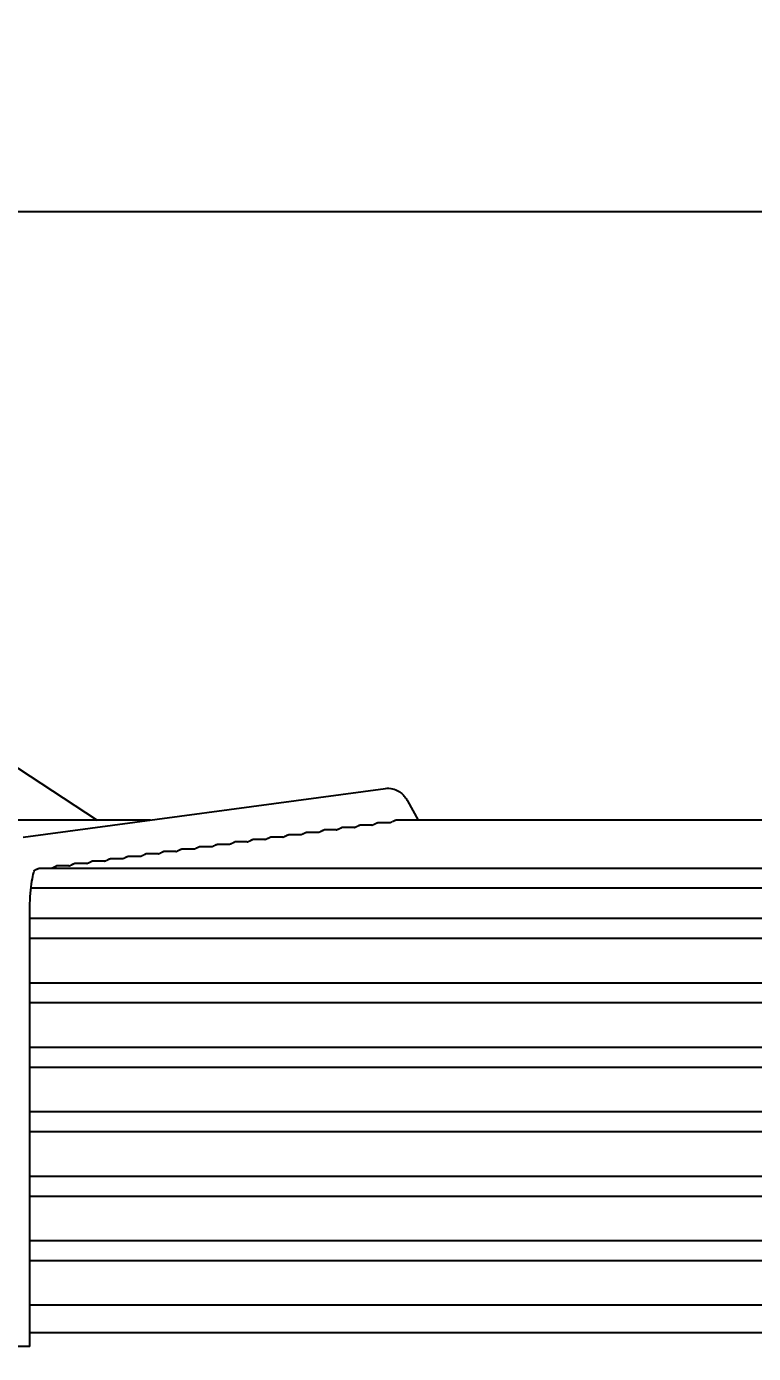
# Model space of a CAD drawing. Header units: millimetres. Extents: x 17700 to 32328, y 19251 to 29476.
# Drawn here: x 17773.06 to 17777.15, y 19604.16 to 19611.62 of the extents above; entities that cross this region are included whole.
import ezdxf

# ---------------------------------------------------------------- set-up
doc = ezdxf.new("R2010")
doc.units = ezdxf.units.MM
doc.header["$LTSCALE"] = 5
doc.layers.add('UNIT', color=6, linetype='Continuous')
doc.layers.add('WS-NO-CONTROL', color=3, linetype='Continuous')
doc.styles.add('SUBMITTAL', font='romans.shx', dxfattribs={"width": 0.75})
doc.dimstyles.new('SUBMITTAL', dxfattribs={"dimtxt": 0.09375, "dimasz": 0.09375, "dimexe": 0.03125, "dimexo": 0.0625, "dimgap": 0.0625, "dimtad": 0, "dimdec": 4, "dimzin": 4, "dimdsep": 46, "dimlunit": 4, "dimtxsty": 'SUBMITTAL', "dimcen": 0.09375, "dimclre": 6, "dimadec": 0, "dimazin": 0, "dimtfac": 1, "dimtdec": 0, "dimtofl": 0, "dimtmove": 0, "dimatfit": 3, "dimfxl": 0, "dimfrac": 2, "dimtolj": 1, "dimtzin": 4, "dimarcsym": 0})

# ---------------------------------------------------------------- blocks, each defined once
blk = doc.blocks.new('*D75')
at = {"layer": 'WS-NO-CONTROL', "color": 6, "lineweight": -2}
for p, q in [((17749.5356, 19595.7954), (17749.5356, 19636.925)), ((17807.6863, 19595.527), (17807.6863, 19636.925))]:
    blk.add_line(p, q, dxfattribs=at)
at = {"layer": 'WS-NO-CONTROL', "color": 3, "lineweight": -2}
for p, q in [((17749.5356, 19634.325), (17744.9856, 19634.325)), ((17803.1363, 19634.325), (17754.0856, 19634.325))]:
    blk.add_line(p, q, dxfattribs=at)
at = {"layer": 'WS-NO-CONTROL', "color": 3}
for points in [[(17754.0856, 19635.0833), (17754.0856, 19633.5666), (17749.5356, 19634.325)], [(17803.1363, 19635.0833), (17803.1363, 19633.5666), (17807.6863, 19634.325)]]:
    blk.add_solid(points, dxfattribs=at)
at = {"layer": 'WS-NO-CONTROL', "color": 3, "insert": (17727.6794, 19634.325), "char_height": 4.55, "attachment_point": 5, "style": 'SUBMITTAL'}
blk.add_mtext('\\A1;4\'-10 1/8"', dxfattribs=at)
blk = doc.blocks.new('*D74')
at = {"layer": 'WS-NO-CONTROL', "color": 6, "lineweight": -2}
for p, q in [((17749.5356, 19595.7954), (17749.5356, 19623.329)), ((17785.1726, 19595.527), (17785.1726, 19623.329))]:
    blk.add_line(p, q, dxfattribs=at)
at = {"layer": 'WS-NO-CONTROL', "color": 3, "lineweight": -2}
for p, q in [((17749.5356, 19620.729), (17744.9856, 19620.729)), ((17780.6226, 19620.729), (17754.0856, 19620.729))]:
    blk.add_line(p, q, dxfattribs=at)
at = {"layer": 'WS-NO-CONTROL', "color": 3}
for points in [[(17754.0856, 19621.4873), (17754.0856, 19619.9707), (17749.5356, 19620.729)], [(17780.6226, 19621.4873), (17780.6226, 19619.9707), (17785.1726, 19620.729)]]:
    blk.add_solid(points, dxfattribs=at)
at = {"layer": 'WS-NO-CONTROL', "color": 3, "insert": (17727.6794, 19620.729), "char_height": 4.55, "attachment_point": 5, "style": 'SUBMITTAL'}
blk.add_mtext('\\A1;2\'-11 5/8"', dxfattribs=at)

msp = doc.modelspace()

# ---------------------------------------------------------------- linework, layer by layer
at = {"layer": 'UNIT'}
for p, q in [((17772.0981, 19610.5774), (17782.1774, 19610.5774)), ((17772.5228, 19607.7721), (17773.4597, 19607.1581)), ((17773.043, 19607.0615), (17775.0784, 19607.3361)), ((17775.2033, 19607.2662), (17775.2633, 19607.1581)), ((17773.7591, 19607.1581), (17772.2535, 19607.1581)), ((17774.9028, 19607.1164), (17774.8341, 19607.1164)), ((17775.003, 19607.1299), (17774.9343, 19607.1299)), ((17775.1029, 19607.1434), (17775.0346, 19607.1434)), ((17779.139, 19607.1581), (17775.1365, 19607.1581)), ((17774.3017, 19607.0354), (17774.2328, 19607.0354)), ((17774.4019, 19607.0489), (17774.333, 19607.0489)), ((17774.5021, 19607.0624), (17774.4332, 19607.0624)), ((17774.6023, 19607.0759), (17774.5335, 19607.0759)), ((17774.7025, 19607.0894), (17774.6337, 19607.0894)), ((17774.8026, 19607.1029), (17774.7339, 19607.1029)), ((17773.8008, 19606.9679), (17773.7317, 19606.9679)), ((17773.901, 19606.9814), (17773.8319, 19606.9814)), ((17774.0012, 19606.9949), (17773.9321, 19606.9949)), ((17774.1014, 19607.0084), (17774.0323, 19607.0084)), ((17774.2015, 19607.0219), (17774.1326, 19607.0219)), ((17781.1452, 19606.8869), (17773.1303, 19606.8869)), ((17773.2999, 19606.9004), (17773.2305, 19606.9004)), ((17773.4001, 19606.9139), (17773.3308, 19606.9139)), ((17773.5002, 19606.9274), (17773.431, 19606.9274)), ((17773.6004, 19606.9409), (17773.5312, 19606.9409)), ((17773.7006, 19606.9544), (17773.6314, 19606.9544)), ((17773.0867, 19606.7767), (17781.1889, 19606.7767)), ((17773.0808, 19604.1995), (17773.0808, 19606.6689)), ((17781.1947, 19606.605), (17773.0808, 19606.605)), ((17773.1098, 19606.6064), (17773.1119, 19606.605)), ((17773.8594, 19606.6064), (17773.8594, 19606.605)), ((17773.0808, 19606.4948), (17781.1947, 19606.4948)), ((17781.1947, 19606.2428), (17773.0808, 19606.2428)), ((17773.0808, 19606.1326), (17781.1947, 19606.1326)), ((17781.1947, 19605.8806), (17773.0808, 19605.8806)), ((17773.0808, 19605.7704), (17781.1947, 19605.7704)), ((17781.1947, 19605.5184), (17773.0808, 19605.5184)), ((17773.0808, 19605.4081), (17781.1947, 19605.4081)), ((17781.1947, 19605.1562), (17773.0808, 19605.1562)), ((17773.0808, 19605.0459), (17781.1947, 19605.0459)), ((17781.1947, 19604.794), (17773.0808, 19604.794)), ((17773.0808, 19604.6837), (17781.1947, 19604.6837)), ((17781.1947, 19604.4318), (17773.0808, 19604.4318)), ((17773.0808, 19604.2782), (17781.1947, 19604.2782)), ((17773.0808, 19604.1995), (17772.884, 19604.1995))]:
    msp.add_line(p, q, dxfattribs=at)
for start_param, end_param in [(0.23649, 0.259134), (1.752338, 1.774981)]:
    msp.add_ellipse((17775.4214, 19606.6705), major_axis=(-0.0861, -0.0478), ratio=0.875426, start_param=start_param, end_param=end_param, dxfattribs=at)
for points, knots in [([(17775.0784, 19607.3361), (17775.0917, 19607.3379), (17775.1057, 19607.3372), (17775.1314, 19607.3314), (17775.1428, 19607.3265), (17775.1619, 19607.3152), (17775.1695, 19607.3089), (17775.1823, 19607.2964), (17775.1874, 19607.2903), (17775.1962, 19607.2782), (17775.1999, 19607.2722), (17775.2032, 19607.2663), (17775.2033, 19607.2662), (17775.2033, 19607.2662)], [3.1066861, 3.1066861, 3.1066861, 3.1066861, 3.1999885, 3.1999885, 3.2942363, 3.2942363, 3.388484, 3.388484, 3.4827318, 3.4827318, 3.5769796, 3.5769796, 3.577925, 3.577925, 3.577925, 3.577925]), ([(17774.8026, 19607.1029), (17774.8039, 19607.1033), (17774.8051, 19607.1038), (17774.8063, 19607.1042), (17774.8076, 19607.1048), (17774.8088, 19607.1053), (17774.81, 19607.1058), (17774.8112, 19607.1063), (17774.8123, 19607.1068), (17774.8134, 19607.1072), (17774.8144, 19607.1077), (17774.8155, 19607.1082), (17774.8165, 19607.1087), (17774.8174, 19607.1091), (17774.8184, 19607.1096), (17774.8193, 19607.11), (17774.8202, 19607.1104), (17774.821, 19607.1109), (17774.8218, 19607.1113), (17774.8226, 19607.1117), (17774.8234, 19607.112), (17774.8241, 19607.1124), (17774.8249, 19607.1127), (17774.8256, 19607.1131), (17774.8262, 19607.1134), (17774.8269, 19607.1137), (17774.8275, 19607.114), (17774.828, 19607.1143), (17774.8286, 19607.1145), (17774.8292, 19607.1148), (17774.8297, 19607.115), (17774.8302, 19607.1152), (17774.8306, 19607.1154), (17774.8311, 19607.1156), (17774.8315, 19607.1157), (17774.8319, 19607.1159), (17774.8323, 19607.116), (17774.8326, 19607.1161), (17774.833, 19607.1162), (17774.8333, 19607.1163), (17774.8336, 19607.1163), (17774.8338, 19607.1164), (17774.834, 19607.1164), (17774.8341, 19607.1164), (17774.8341, 19607.1164), (17774.8341, 19607.1164)], [0.17268, 0.17268, 0.17268, 0.17268, 0.195122, 0.195122, 0.195122, 0.2195122, 0.2195122, 0.2195122, 0.2439024, 0.2439024, 0.2439024, 0.2682927, 0.2682927, 0.2682927, 0.2926829, 0.2926829, 0.2926829, 0.3170732, 0.3170732, 0.3170732, 0.3414634, 0.3414634, 0.3414634, 0.3658537, 0.3658537, 0.3658537, 0.3902439, 0.3902439, 0.3902439, 0.4146341, 0.4146341, 0.4146341, 0.4390244, 0.4390244, 0.4390244, 0.4634146, 0.4634146, 0.4634146, 0.4878049, 0.4878049, 0.4878049, 0.5121951, 0.5121951, 0.5121951, 0.515732, 0.515732, 0.515732, 0.515732]), ([(17774.9028, 19607.1164), (17774.9041, 19607.1168), (17774.9053, 19607.1173), (17774.9065, 19607.1178), (17774.9078, 19607.1183), (17774.909, 19607.1188), (17774.9102, 19607.1193), (17774.9114, 19607.1198), (17774.9125, 19607.1203), (17774.9136, 19607.1207), (17774.9147, 19607.1212), (17774.9157, 19607.1217), (17774.9167, 19607.1222), (17774.9177, 19607.1226), (17774.9186, 19607.1231), (17774.9195, 19607.1235), (17774.9204, 19607.1239), (17774.9212, 19607.1244), (17774.9221, 19607.1248), (17774.9229, 19607.1252), (17774.9236, 19607.1255), (17774.9244, 19607.1259), (17774.9251, 19607.1262), (17774.9258, 19607.1266), (17774.9264, 19607.1269), (17774.9271, 19607.1272), (17774.9277, 19607.1275), (17774.9283, 19607.1278), (17774.9289, 19607.128), (17774.9294, 19607.1283), (17774.9299, 19607.1285), (17774.9304, 19607.1287), (17774.9309, 19607.1289), (17774.9313, 19607.1291), (17774.9317, 19607.1292), (17774.9321, 19607.1294), (17774.9325, 19607.1295), (17774.9329, 19607.1296), (17774.9332, 19607.1297), (17774.9335, 19607.1298), (17774.9338, 19607.1298), (17774.934, 19607.1298), (17774.9343, 19607.1299), (17774.9343, 19607.1299), (17774.9343, 19607.1299), (17774.9343, 19607.1299)], [0.1723275, 0.1723275, 0.1723275, 0.1723275, 0.195122, 0.195122, 0.195122, 0.2195122, 0.2195122, 0.2195122, 0.2439024, 0.2439024, 0.2439024, 0.2682927, 0.2682927, 0.2682927, 0.2926829, 0.2926829, 0.2926829, 0.3170732, 0.3170732, 0.3170732, 0.3414634, 0.3414634, 0.3414634, 0.3658537, 0.3658537, 0.3658537, 0.3902439, 0.3902439, 0.3902439, 0.4146341, 0.4146341, 0.4146341, 0.4390244, 0.4390244, 0.4390244, 0.4634146, 0.4634146, 0.4634146, 0.4878049, 0.4878049, 0.4878049, 0.5121951, 0.5121951, 0.5121951, 0.5157454, 0.5157454, 0.5157454, 0.5157454]), ([(17775.003, 19607.1299), (17775.0043, 19607.1303), (17775.0056, 19607.1308), (17775.0068, 19607.1313), (17775.0081, 19607.1318), (17775.0093, 19607.1323), (17775.0105, 19607.1328), (17775.0116, 19607.1333), (17775.0128, 19607.1338), (17775.0138, 19607.1343), (17775.0149, 19607.1347), (17775.0159, 19607.1352), (17775.0169, 19607.1357), (17775.0179, 19607.1361), (17775.0188, 19607.1366), (17775.0197, 19607.137), (17775.0206, 19607.1374), (17775.0215, 19607.1379), (17775.0223, 19607.1383), (17775.0231, 19607.1387), (17775.0239, 19607.139), (17775.0246, 19607.1394), (17775.0253, 19607.1397), (17775.026, 19607.1401), (17775.0267, 19607.1404), (17775.0273, 19607.1407), (17775.0279, 19607.141), (17775.0285, 19607.1413), (17775.0291, 19607.1415), (17775.0296, 19607.1418), (17775.0301, 19607.142), (17775.0306, 19607.1422), (17775.0311, 19607.1424), (17775.0315, 19607.1426), (17775.032, 19607.1427), (17775.0324, 19607.1429), (17775.0327, 19607.143), (17775.0331, 19607.1431), (17775.0334, 19607.1432), (17775.0337, 19607.1432), (17775.034, 19607.1433), (17775.0343, 19607.1433), (17775.0345, 19607.1434), (17775.0345, 19607.1434), (17775.0345, 19607.1434), (17775.0346, 19607.1434)], [0.1719755, 0.1719755, 0.1719755, 0.1719755, 0.195122, 0.195122, 0.195122, 0.2195122, 0.2195122, 0.2195122, 0.2439024, 0.2439024, 0.2439024, 0.2682927, 0.2682927, 0.2682927, 0.2926829, 0.2926829, 0.2926829, 0.3170732, 0.3170732, 0.3170732, 0.3414634, 0.3414634, 0.3414634, 0.3658537, 0.3658537, 0.3658537, 0.3902439, 0.3902439, 0.3902439, 0.4146341, 0.4146341, 0.4146341, 0.4390244, 0.4390244, 0.4390244, 0.4634146, 0.4634146, 0.4634146, 0.4878049, 0.4878049, 0.4878049, 0.5121951, 0.5121951, 0.5121951, 0.5157586, 0.5157586, 0.5157586, 0.5157586]), ([(17775.1029, 19607.1434), (17775.1032, 19607.1435), (17775.1035, 19607.1436), (17775.1038, 19607.1437), (17775.1053, 19607.1442), (17775.1066, 19607.1447), (17775.1079, 19607.1453), (17775.1093, 19607.1458), (17775.1105, 19607.1463), (17775.1117, 19607.1469), (17775.1129, 19607.1474), (17775.1141, 19607.1479), (17775.1152, 19607.1484)], [0.16559879, 0.16559879, 0.16559879, 0.16559879, 0.17073171, 0.17073171, 0.17073171, 0.19512195, 0.19512195, 0.19512195, 0.2195122, 0.2195122, 0.2195122, 0.24390244, 0.24390244, 0.24390244, 0.24390244]), ([(17775.1184, 19607.15), (17775.1194, 19607.1504), (17775.1203, 19607.1509), (17775.1212, 19607.1514), (17775.1222, 19607.1518), (17775.123, 19607.1523), (17775.1239, 19607.1527), (17775.1247, 19607.1531), (17775.1255, 19607.1535), (17775.1262, 19607.1539), (17775.127, 19607.1543), (17775.1277, 19607.1546), (17775.1283, 19607.155), (17775.129, 19607.1553), (17775.1296, 19607.1556), (17775.1302, 19607.1559), (17775.1308, 19607.1562), (17775.1314, 19607.1564), (17775.1319, 19607.1567), (17775.1324, 19607.1569), (17775.1329, 19607.1571), (17775.1334, 19607.1573), (17775.1338, 19607.1575), (17775.1342, 19607.1576), (17775.1346, 19607.1577), (17775.135, 19607.1579), (17775.1353, 19607.1579), (17775.1356, 19607.158), (17775.1359, 19607.1581), (17775.1362, 19607.1581), (17775.1364, 19607.1581), (17775.1364, 19607.1581), (17775.1364, 19607.1581), (17775.1365, 19607.1581)], [0.2682927, 0.2682927, 0.2682927, 0.2682927, 0.2926829, 0.2926829, 0.2926829, 0.3170732, 0.3170732, 0.3170732, 0.3414634, 0.3414634, 0.3414634, 0.3658537, 0.3658537, 0.3658537, 0.3902439, 0.3902439, 0.3902439, 0.4146341, 0.4146341, 0.4146341, 0.4390244, 0.4390244, 0.4390244, 0.4634146, 0.4634146, 0.4634146, 0.4878049, 0.4878049, 0.4878049, 0.5121951, 0.5121951, 0.5121951, 0.5152045, 0.5152045, 0.5152045, 0.5152045]), ([(17774.2015, 19607.0219), (17774.2027, 19607.0223), (17774.2038, 19607.0227), (17774.2049, 19607.0232), (17774.2061, 19607.0237), (17774.2074, 19607.0242), (17774.2086, 19607.0247), (17774.2097, 19607.0252), (17774.2109, 19607.0257), (17774.2119, 19607.0262), (17774.213, 19607.0267), (17774.2141, 19607.0271), (17774.215, 19607.0276), (17774.216, 19607.0281), (17774.217, 19607.0285), (17774.2179, 19607.029), (17774.2188, 19607.0294), (17774.2196, 19607.0298), (17774.2204, 19607.0302), (17774.2212, 19607.0306), (17774.222, 19607.031), (17774.2227, 19607.0314), (17774.2235, 19607.0317), (17774.2242, 19607.0321), (17774.2248, 19607.0324), (17774.2255, 19607.0327), (17774.2261, 19607.033), (17774.2267, 19607.0333), (17774.2273, 19607.0335), (17774.2278, 19607.0338), (17774.2283, 19607.034), (17774.2288, 19607.0342), (17774.2293, 19607.0344), (17774.2297, 19607.0346), (17774.2302, 19607.0348), (17774.2306, 19607.0349), (17774.2309, 19607.035), (17774.2313, 19607.0351), (17774.2316, 19607.0352), (17774.2319, 19607.0353), (17774.2322, 19607.0353), (17774.2325, 19607.0354), (17774.2327, 19607.0354), (17774.2327, 19607.0354), (17774.2327, 19607.0354), (17774.2328, 19607.0354)], [0.1747945, 0.1747945, 0.1747945, 0.1747945, 0.195122, 0.195122, 0.195122, 0.2195122, 0.2195122, 0.2195122, 0.2439024, 0.2439024, 0.2439024, 0.2682927, 0.2682927, 0.2682927, 0.2926829, 0.2926829, 0.2926829, 0.3170732, 0.3170732, 0.3170732, 0.3414634, 0.3414634, 0.3414634, 0.3658537, 0.3658537, 0.3658537, 0.3902439, 0.3902439, 0.3902439, 0.4146341, 0.4146341, 0.4146341, 0.4390244, 0.4390244, 0.4390244, 0.4634146, 0.4634146, 0.4634146, 0.4878049, 0.4878049, 0.4878049, 0.5121951, 0.5121951, 0.5121951, 0.5156505, 0.5156505, 0.5156505, 0.5156505]), ([(17774.3017, 19607.0354), (17774.3029, 19607.0358), (17774.304, 19607.0362), (17774.3051, 19607.0367), (17774.3064, 19607.0372), (17774.3076, 19607.0377), (17774.3088, 19607.0382), (17774.31, 19607.0387), (17774.3111, 19607.0392), (17774.3122, 19607.0397), (17774.3133, 19607.0402), (17774.3143, 19607.0407), (17774.3153, 19607.0411), (17774.3163, 19607.0416), (17774.3172, 19607.042), (17774.3181, 19607.0425), (17774.319, 19607.0429), (17774.3199, 19607.0433), (17774.3207, 19607.0437), (17774.3215, 19607.0441), (17774.3222, 19607.0445), (17774.323, 19607.0449), (17774.3237, 19607.0452), (17774.3244, 19607.0456), (17774.3251, 19607.0459), (17774.3257, 19607.0462), (17774.3263, 19607.0465), (17774.3269, 19607.0468), (17774.3275, 19607.047), (17774.328, 19607.0473), (17774.3285, 19607.0475), (17774.329, 19607.0477), (17774.3295, 19607.0479), (17774.3299, 19607.0481), (17774.3304, 19607.0483), (17774.3308, 19607.0484), (17774.3311, 19607.0485), (17774.3315, 19607.0486), (17774.3318, 19607.0487), (17774.3321, 19607.0488), (17774.3324, 19607.0488), (17774.3327, 19607.0489), (17774.3329, 19607.0489), (17774.3329, 19607.0489), (17774.333, 19607.0489), (17774.333, 19607.0489)], [0.1744428, 0.1744428, 0.1744428, 0.1744428, 0.195122, 0.195122, 0.195122, 0.2195122, 0.2195122, 0.2195122, 0.2439024, 0.2439024, 0.2439024, 0.2682927, 0.2682927, 0.2682927, 0.2926829, 0.2926829, 0.2926829, 0.3170732, 0.3170732, 0.3170732, 0.3414634, 0.3414634, 0.3414634, 0.3658537, 0.3658537, 0.3658537, 0.3902439, 0.3902439, 0.3902439, 0.4146341, 0.4146341, 0.4146341, 0.4390244, 0.4390244, 0.4390244, 0.4634146, 0.4634146, 0.4634146, 0.4878049, 0.4878049, 0.4878049, 0.5121951, 0.5121951, 0.5121951, 0.5156642, 0.5156642, 0.5156642, 0.5156642]), ([(17774.4019, 19607.0489), (17774.4031, 19607.0493), (17774.4042, 19607.0498), (17774.4053, 19607.0502), (17774.4066, 19607.0507), (17774.4079, 19607.0512), (17774.409, 19607.0517), (17774.4102, 19607.0522), (17774.4113, 19607.0527), (17774.4124, 19607.0532), (17774.4135, 19607.0537), (17774.4145, 19607.0542), (17774.4155, 19607.0546), (17774.4165, 19607.0551), (17774.4174, 19607.0555), (17774.4183, 19607.056), (17774.4192, 19607.0564), (17774.4201, 19607.0568), (17774.4209, 19607.0572), (17774.4217, 19607.0576), (17774.4225, 19607.058), (17774.4232, 19607.0584), (17774.4239, 19607.0587), (17774.4246, 19607.0591), (17774.4253, 19607.0594), (17774.4259, 19607.0597), (17774.4266, 19607.06), (17774.4271, 19607.0603), (17774.4277, 19607.0605), (17774.4283, 19607.0608), (17774.4288, 19607.061), (17774.4293, 19607.0612), (17774.4297, 19607.0614), (17774.4302, 19607.0616), (17774.4306, 19607.0618), (17774.431, 19607.0619), (17774.4314, 19607.062), (17774.4317, 19607.0621), (17774.4321, 19607.0622), (17774.4324, 19607.0623), (17774.4327, 19607.0623), (17774.4329, 19607.0624), (17774.4331, 19607.0624), (17774.4332, 19607.0624), (17774.4332, 19607.0624), (17774.4332, 19607.0624)], [0.1740907, 0.1740907, 0.1740907, 0.1740907, 0.195122, 0.195122, 0.195122, 0.2195122, 0.2195122, 0.2195122, 0.2439024, 0.2439024, 0.2439024, 0.2682927, 0.2682927, 0.2682927, 0.2926829, 0.2926829, 0.2926829, 0.3170732, 0.3170732, 0.3170732, 0.3414634, 0.3414634, 0.3414634, 0.3658537, 0.3658537, 0.3658537, 0.3902439, 0.3902439, 0.3902439, 0.4146341, 0.4146341, 0.4146341, 0.4390244, 0.4390244, 0.4390244, 0.4634146, 0.4634146, 0.4634146, 0.4878049, 0.4878049, 0.4878049, 0.5121951, 0.5121951, 0.5121951, 0.5156779, 0.5156779, 0.5156779, 0.5156779]), ([(17774.5021, 19607.0624), (17774.5033, 19607.0628), (17774.5045, 19607.0633), (17774.5056, 19607.0637), (17774.5069, 19607.0642), (17774.5081, 19607.0647), (17774.5093, 19607.0652), (17774.5104, 19607.0657), (17774.5116, 19607.0662), (17774.5127, 19607.0667), (17774.5137, 19607.0672), (17774.5148, 19607.0677), (17774.5158, 19607.0681), (17774.5167, 19607.0686), (17774.5177, 19607.0691), (17774.5186, 19607.0695), (17774.5195, 19607.0699), (17774.5203, 19607.0703), (17774.5211, 19607.0707), (17774.5219, 19607.0711), (17774.5227, 19607.0715), (17774.5234, 19607.0719), (17774.5242, 19607.0722), (17774.5249, 19607.0726), (17774.5255, 19607.0729), (17774.5262, 19607.0732), (17774.5268, 19607.0735), (17774.5274, 19607.0738), (17774.5279, 19607.074), (17774.5285, 19607.0743), (17774.529, 19607.0745), (17774.5295, 19607.0747), (17774.53, 19607.0749), (17774.5304, 19607.0751), (17774.5308, 19607.0752), (17774.5312, 19607.0754), (17774.5316, 19607.0755), (17774.532, 19607.0756), (17774.5323, 19607.0757), (17774.5326, 19607.0758), (17774.5329, 19607.0758), (17774.5331, 19607.0759), (17774.5334, 19607.0759), (17774.5334, 19607.0759), (17774.5334, 19607.0759), (17774.5335, 19607.0759)], [0.1737382, 0.1737382, 0.1737382, 0.1737382, 0.195122, 0.195122, 0.195122, 0.2195122, 0.2195122, 0.2195122, 0.2439024, 0.2439024, 0.2439024, 0.2682927, 0.2682927, 0.2682927, 0.2926829, 0.2926829, 0.2926829, 0.3170732, 0.3170732, 0.3170732, 0.3414634, 0.3414634, 0.3414634, 0.3658537, 0.3658537, 0.3658537, 0.3902439, 0.3902439, 0.3902439, 0.4146341, 0.4146341, 0.4146341, 0.4390244, 0.4390244, 0.4390244, 0.4634146, 0.4634146, 0.4634146, 0.4878049, 0.4878049, 0.4878049, 0.5121951, 0.5121951, 0.5121951, 0.5156915, 0.5156915, 0.5156915, 0.5156915]), ([(17774.6023, 19607.0759), (17774.6035, 19607.0763), (17774.6047, 19607.0768), (17774.6058, 19607.0772), (17774.6071, 19607.0777), (17774.6083, 19607.0782), (17774.6095, 19607.0787), (17774.6107, 19607.0792), (17774.6118, 19607.0797), (17774.6129, 19607.0802), (17774.614, 19607.0807), (17774.615, 19607.0812), (17774.616, 19607.0816), (17774.617, 19607.0821), (17774.6179, 19607.0826), (17774.6188, 19607.083), (17774.6197, 19607.0834), (17774.6206, 19607.0838), (17774.6214, 19607.0842), (17774.6222, 19607.0846), (17774.6229, 19607.085), (17774.6237, 19607.0854), (17774.6244, 19607.0857), (17774.6251, 19607.0861), (17774.6257, 19607.0864), (17774.6264, 19607.0867), (17774.627, 19607.087), (17774.6276, 19607.0873), (17774.6282, 19607.0875), (17774.6287, 19607.0878), (17774.6292, 19607.088), (17774.6297, 19607.0882), (17774.6302, 19607.0884), (17774.6306, 19607.0886), (17774.6311, 19607.0887), (17774.6315, 19607.0889), (17774.6318, 19607.089), (17774.6322, 19607.0891), (17774.6325, 19607.0892), (17774.6328, 19607.0893), (17774.6331, 19607.0893), (17774.6334, 19607.0894), (17774.6336, 19607.0894), (17774.6336, 19607.0894), (17774.6336, 19607.0894), (17774.6337, 19607.0894)], [0.1733855, 0.1733855, 0.1733855, 0.1733855, 0.195122, 0.195122, 0.195122, 0.2195122, 0.2195122, 0.2195122, 0.2439024, 0.2439024, 0.2439024, 0.2682927, 0.2682927, 0.2682927, 0.2926829, 0.2926829, 0.2926829, 0.3170732, 0.3170732, 0.3170732, 0.3414634, 0.3414634, 0.3414634, 0.3658537, 0.3658537, 0.3658537, 0.3902439, 0.3902439, 0.3902439, 0.4146341, 0.4146341, 0.4146341, 0.4390244, 0.4390244, 0.4390244, 0.4634146, 0.4634146, 0.4634146, 0.4878049, 0.4878049, 0.4878049, 0.5121951, 0.5121951, 0.5121951, 0.5157051, 0.5157051, 0.5157051, 0.5157051]), ([(17774.7025, 19607.0894), (17774.7037, 19607.0898), (17774.7049, 19607.0903), (17774.7061, 19607.0907), (17774.7073, 19607.0912), (17774.7086, 19607.0917), (17774.7097, 19607.0922), (17774.7109, 19607.0927), (17774.712, 19607.0932), (17774.7131, 19607.0937), (17774.7142, 19607.0942), (17774.7152, 19607.0947), (17774.7162, 19607.0952), (17774.7172, 19607.0956), (17774.7181, 19607.0961), (17774.719, 19607.0965), (17774.7199, 19607.0969), (17774.7208, 19607.0974), (17774.7216, 19607.0978), (17774.7224, 19607.0981), (17774.7232, 19607.0985), (17774.7239, 19607.0989), (17774.7246, 19607.0992), (17774.7253, 19607.0996), (17774.726, 19607.0999), (17774.7266, 19607.1002), (17774.7272, 19607.1005), (17774.7278, 19607.1008), (17774.7284, 19607.101), (17774.7289, 19607.1013), (17774.7294, 19607.1015), (17774.73, 19607.1017), (17774.7304, 19607.1019), (17774.7309, 19607.1021), (17774.7313, 19607.1022), (17774.7317, 19607.1024), (17774.7321, 19607.1025), (17774.7324, 19607.1026), (17774.7327, 19607.1027), (17774.733, 19607.1028), (17774.7333, 19607.1028), (17774.7336, 19607.1029), (17774.7338, 19607.1029), (17774.7338, 19607.1029), (17774.7339, 19607.1029), (17774.7339, 19607.1029)], [0.1730327, 0.1730327, 0.1730327, 0.1730327, 0.195122, 0.195122, 0.195122, 0.2195122, 0.2195122, 0.2195122, 0.2439024, 0.2439024, 0.2439024, 0.2682927, 0.2682927, 0.2682927, 0.2926829, 0.2926829, 0.2926829, 0.3170732, 0.3170732, 0.3170732, 0.3414634, 0.3414634, 0.3414634, 0.3658537, 0.3658537, 0.3658537, 0.3902439, 0.3902439, 0.3902439, 0.4146341, 0.4146341, 0.4146341, 0.4390244, 0.4390244, 0.4390244, 0.4634146, 0.4634146, 0.4634146, 0.4878049, 0.4878049, 0.4878049, 0.5121951, 0.5121951, 0.5121951, 0.5157186, 0.5157186, 0.5157186, 0.5157186]), ([(17773.7006, 19606.9544), (17773.7017, 19606.9548), (17773.7027, 19606.9552), (17773.7036, 19606.9556), (17773.7049, 19606.9561), (17773.7062, 19606.9566), (17773.7074, 19606.9571), (17773.7085, 19606.9576), (17773.7097, 19606.9581), (17773.7108, 19606.9586), (17773.7118, 19606.9591), (17773.7129, 19606.9596), (17773.7139, 19606.9601), (17773.7149, 19606.9605), (17773.7158, 19606.961), (17773.7167, 19606.9614), (17773.7176, 19606.9619), (17773.7185, 19606.9623), (17773.7193, 19606.9627), (17773.7201, 19606.9631), (17773.7209, 19606.9635), (17773.7216, 19606.9639), (17773.7223, 19606.9642), (17773.723, 19606.9646), (17773.7237, 19606.9649), (17773.7243, 19606.9652), (17773.725, 19606.9655), (17773.7255, 19606.9658), (17773.7261, 19606.966), (17773.7267, 19606.9663), (17773.7272, 19606.9665), (17773.7277, 19606.9667), (17773.7282, 19606.9669), (17773.7286, 19606.9671), (17773.729, 19606.9673), (17773.7294, 19606.9674), (17773.7298, 19606.9675), (17773.7302, 19606.9677), (17773.7305, 19606.9677), (17773.7308, 19606.9678), (17773.7311, 19606.9679), (17773.7313, 19606.9679), (17773.7316, 19606.9679), (17773.7316, 19606.9679), (17773.7316, 19606.9679), (17773.7317, 19606.9679)], [0.1765439, 0.1765439, 0.1765439, 0.1765439, 0.195122, 0.195122, 0.195122, 0.2195122, 0.2195122, 0.2195122, 0.2439024, 0.2439024, 0.2439024, 0.2682927, 0.2682927, 0.2682927, 0.2926829, 0.2926829, 0.2926829, 0.3170732, 0.3170732, 0.3170732, 0.3414634, 0.3414634, 0.3414634, 0.3658537, 0.3658537, 0.3658537, 0.3902439, 0.3902439, 0.3902439, 0.4146341, 0.4146341, 0.4146341, 0.4390244, 0.4390244, 0.4390244, 0.4634146, 0.4634146, 0.4634146, 0.4878049, 0.4878049, 0.4878049, 0.5121951, 0.5121951, 0.5121951, 0.5155818, 0.5155818, 0.5155818, 0.5155818]), ([(17773.8008, 19606.9679), (17773.8019, 19606.9683), (17773.8029, 19606.9687), (17773.8039, 19606.9691), (17773.8052, 19606.9696), (17773.8064, 19606.9701), (17773.8076, 19606.9706), (17773.8088, 19606.9711), (17773.8099, 19606.9716), (17773.811, 19606.9721), (17773.8121, 19606.9726), (17773.8131, 19606.9731), (17773.8141, 19606.9736), (17773.8151, 19606.9741), (17773.816, 19606.9745), (17773.8169, 19606.975), (17773.8178, 19606.9754), (17773.8187, 19606.9758), (17773.8195, 19606.9762), (17773.8203, 19606.9766), (17773.8211, 19606.977), (17773.8218, 19606.9774), (17773.8226, 19606.9777), (17773.8233, 19606.9781), (17773.8239, 19606.9784), (17773.8246, 19606.9787), (17773.8252, 19606.979), (17773.8258, 19606.9793), (17773.8263, 19606.9795), (17773.8269, 19606.9798), (17773.8274, 19606.98), (17773.8279, 19606.9802), (17773.8284, 19606.9804), (17773.8288, 19606.9806), (17773.8293, 19606.9808), (17773.8297, 19606.9809), (17773.83, 19606.981), (17773.8304, 19606.9811), (17773.8307, 19606.9812), (17773.831, 19606.9813), (17773.8313, 19606.9814), (17773.8316, 19606.9814), (17773.8318, 19606.9814), (17773.8318, 19606.9814), (17773.8319, 19606.9814), (17773.8319, 19606.9814)], [0.1761954, 0.1761954, 0.1761954, 0.1761954, 0.195122, 0.195122, 0.195122, 0.2195122, 0.2195122, 0.2195122, 0.2439024, 0.2439024, 0.2439024, 0.2682927, 0.2682927, 0.2682927, 0.2926829, 0.2926829, 0.2926829, 0.3170732, 0.3170732, 0.3170732, 0.3414634, 0.3414634, 0.3414634, 0.3658537, 0.3658537, 0.3658537, 0.3902439, 0.3902439, 0.3902439, 0.4146341, 0.4146341, 0.4146341, 0.4390244, 0.4390244, 0.4390244, 0.4634146, 0.4634146, 0.4634146, 0.4878049, 0.4878049, 0.4878049, 0.5121951, 0.5121951, 0.5121951, 0.5155955, 0.5155955, 0.5155955, 0.5155955]), ([(17773.901, 19606.9814), (17773.9021, 19606.9818), (17773.9031, 19606.9822), (17773.9041, 19606.9826), (17773.9054, 19606.9831), (17773.9067, 19606.9836), (17773.9078, 19606.9841), (17773.909, 19606.9847), (17773.9102, 19606.9852), (17773.9112, 19606.9856), (17773.9123, 19606.9861), (17773.9134, 19606.9866), (17773.9143, 19606.9871), (17773.9153, 19606.9876), (17773.9163, 19606.988), (17773.9172, 19606.9885), (17773.9181, 19606.9889), (17773.9189, 19606.9893), (17773.9197, 19606.9897), (17773.9206, 19606.9901), (17773.9213, 19606.9905), (17773.9221, 19606.9909), (17773.9228, 19606.9912), (17773.9235, 19606.9916), (17773.9241, 19606.9919), (17773.9248, 19606.9922), (17773.9254, 19606.9925), (17773.926, 19606.9928), (17773.9266, 19606.993), (17773.9271, 19606.9933), (17773.9276, 19606.9935), (17773.9281, 19606.9937), (17773.9286, 19606.9939), (17773.929, 19606.9941), (17773.9295, 19606.9943), (17773.9299, 19606.9944), (17773.9302, 19606.9945), (17773.9306, 19606.9946), (17773.9309, 19606.9947), (17773.9312, 19606.9948), (17773.9315, 19606.9949), (17773.9318, 19606.9949), (17773.932, 19606.9949), (17773.932, 19606.9949), (17773.9321, 19606.9949), (17773.9321, 19606.9949)], [0.1758462, 0.1758462, 0.1758462, 0.1758462, 0.195122, 0.195122, 0.195122, 0.2195122, 0.2195122, 0.2195122, 0.2439024, 0.2439024, 0.2439024, 0.2682927, 0.2682927, 0.2682927, 0.2926829, 0.2926829, 0.2926829, 0.3170732, 0.3170732, 0.3170732, 0.3414634, 0.3414634, 0.3414634, 0.3658537, 0.3658537, 0.3658537, 0.3902439, 0.3902439, 0.3902439, 0.4146341, 0.4146341, 0.4146341, 0.4390244, 0.4390244, 0.4390244, 0.4634146, 0.4634146, 0.4634146, 0.4878049, 0.4878049, 0.4878049, 0.5121951, 0.5121951, 0.5121951, 0.5156093, 0.5156093, 0.5156093, 0.5156093]), ([(17774.0012, 19606.9949), (17774.0023, 19606.9953), (17774.0033, 19606.9957), (17774.0044, 19606.9961), (17774.0057, 19606.9966), (17774.0069, 19606.9972), (17774.0081, 19606.9977), (17774.0093, 19606.9982), (17774.0104, 19606.9987), (17774.0115, 19606.9992), (17774.0126, 19606.9996), (17774.0136, 19607.0001), (17774.0146, 19607.0006), (17774.0156, 19607.0011), (17774.0165, 19607.0015), (17774.0174, 19607.002), (17774.0183, 19607.0024), (17774.0192, 19607.0028), (17774.02, 19607.0032), (17774.0208, 19607.0036), (17774.0216, 19607.004), (17774.0223, 19607.0044), (17774.023, 19607.0047), (17774.0237, 19607.0051), (17774.0244, 19607.0054), (17774.025, 19607.0057), (17774.0256, 19607.006), (17774.0262, 19607.0063), (17774.0268, 19607.0065), (17774.0273, 19607.0068), (17774.0279, 19607.007), (17774.0284, 19607.0072), (17774.0288, 19607.0074), (17774.0293, 19607.0076), (17774.0297, 19607.0078), (17774.0301, 19607.0079), (17774.0305, 19607.008), (17774.0308, 19607.0081), (17774.0312, 19607.0082), (17774.0315, 19607.0083), (17774.0318, 19607.0084), (17774.032, 19607.0084), (17774.0322, 19607.0084), (17774.0323, 19607.0084), (17774.0323, 19607.0084), (17774.0323, 19607.0084)], [0.1754963, 0.1754963, 0.1754963, 0.1754963, 0.195122, 0.195122, 0.195122, 0.2195122, 0.2195122, 0.2195122, 0.2439024, 0.2439024, 0.2439024, 0.2682927, 0.2682927, 0.2682927, 0.2926829, 0.2926829, 0.2926829, 0.3170732, 0.3170732, 0.3170732, 0.3414634, 0.3414634, 0.3414634, 0.3658537, 0.3658537, 0.3658537, 0.3902439, 0.3902439, 0.3902439, 0.4146341, 0.4146341, 0.4146341, 0.4390244, 0.4390244, 0.4390244, 0.4634146, 0.4634146, 0.4634146, 0.4878049, 0.4878049, 0.4878049, 0.5121951, 0.5121951, 0.5121951, 0.5156231, 0.5156231, 0.5156231, 0.5156231]), ([(17774.1014, 19607.0084), (17774.1025, 19607.0088), (17774.1036, 19607.0092), (17774.1046, 19607.0096), (17774.1059, 19607.0102), (17774.1071, 19607.0107), (17774.1083, 19607.0112), (17774.1095, 19607.0117), (17774.1106, 19607.0122), (17774.1117, 19607.0127), (17774.1128, 19607.0132), (17774.1138, 19607.0136), (17774.1148, 19607.0141), (17774.1158, 19607.0146), (17774.1167, 19607.015), (17774.1176, 19607.0155), (17774.1185, 19607.0159), (17774.1194, 19607.0163), (17774.1202, 19607.0167), (17774.121, 19607.0171), (17774.1218, 19607.0175), (17774.1225, 19607.0179), (17774.1233, 19607.0182), (17774.1239, 19607.0186), (17774.1246, 19607.0189), (17774.1253, 19607.0192), (17774.1259, 19607.0195), (17774.1264, 19607.0198), (17774.127, 19607.02), (17774.1276, 19607.0203), (17774.1281, 19607.0205), (17774.1286, 19607.0207), (17774.1291, 19607.0209), (17774.1295, 19607.0211), (17774.1299, 19607.0213), (17774.1303, 19607.0214), (17774.1307, 19607.0215), (17774.1311, 19607.0216), (17774.1314, 19607.0217), (17774.1317, 19607.0218), (17774.132, 19607.0218), (17774.1322, 19607.0219), (17774.1325, 19607.0219), (17774.1325, 19607.0219), (17774.1325, 19607.0219), (17774.1326, 19607.0219)], [0.1751457, 0.1751457, 0.1751457, 0.1751457, 0.195122, 0.195122, 0.195122, 0.2195122, 0.2195122, 0.2195122, 0.2439024, 0.2439024, 0.2439024, 0.2682927, 0.2682927, 0.2682927, 0.2926829, 0.2926829, 0.2926829, 0.3170732, 0.3170732, 0.3170732, 0.3414634, 0.3414634, 0.3414634, 0.3658537, 0.3658537, 0.3658537, 0.3902439, 0.3902439, 0.3902439, 0.4146341, 0.4146341, 0.4146341, 0.4390244, 0.4390244, 0.4390244, 0.4634146, 0.4634146, 0.4634146, 0.4878049, 0.4878049, 0.4878049, 0.5121951, 0.5121951, 0.5121951, 0.5156368, 0.5156368, 0.5156368, 0.5156368]), ([(17773.1073, 19606.8766), (17773.108, 19606.877), (17773.1087, 19606.8773), (17773.1093, 19606.8776), (17773.1104, 19606.8781), (17773.1115, 19606.8786), (17773.1125, 19606.879), (17773.1135, 19606.8795), (17773.1144, 19606.88), (17773.1153, 19606.8804), (17773.1162, 19606.8809), (17773.1171, 19606.8813), (17773.1179, 19606.8817), (17773.1187, 19606.8821), (17773.1195, 19606.8825), (17773.1202, 19606.8829), (17773.1209, 19606.8832), (17773.1216, 19606.8836), (17773.1223, 19606.8839), (17773.123, 19606.8842), (17773.1236, 19606.8845), (17773.1242, 19606.8848), (17773.1247, 19606.8851), (17773.1253, 19606.8853), (17773.1258, 19606.8855), (17773.1263, 19606.8858), (17773.1268, 19606.886), (17773.1272, 19606.8861), (17773.1277, 19606.8863), (17773.1281, 19606.8864), (17773.1284, 19606.8866), (17773.1288, 19606.8867), (17773.1291, 19606.8868), (17773.1294, 19606.8868), (17773.1297, 19606.8869), (17773.13, 19606.8869), (17773.1302, 19606.8869), (17773.1303, 19606.8869), (17773.1303, 19606.8869), (17773.1303, 19606.8869)], [0.2291588, 0.2291588, 0.2291588, 0.2291588, 0.2439024, 0.2439024, 0.2439024, 0.2682927, 0.2682927, 0.2682927, 0.2926829, 0.2926829, 0.2926829, 0.3170732, 0.3170732, 0.3170732, 0.3414634, 0.3414634, 0.3414634, 0.3658537, 0.3658537, 0.3658537, 0.3902439, 0.3902439, 0.3902439, 0.4146341, 0.4146341, 0.4146341, 0.4390244, 0.4390244, 0.4390244, 0.4634146, 0.4634146, 0.4634146, 0.4878049, 0.4878049, 0.4878049, 0.5121951, 0.5121951, 0.5121951, 0.5154991, 0.5154991, 0.5154991, 0.5154991]), ([(17773.1997, 19606.8869), (17773.2006, 19606.8873), (17773.2015, 19606.8876), (17773.2024, 19606.888), (17773.2037, 19606.8885), (17773.205, 19606.889), (17773.2062, 19606.8896), (17773.2073, 19606.8901), (17773.2085, 19606.8906), (17773.2096, 19606.8911), (17773.2107, 19606.8916), (17773.2117, 19606.8921), (17773.2127, 19606.8925), (17773.2137, 19606.893), (17773.2146, 19606.8935), (17773.2155, 19606.8939), (17773.2164, 19606.8944), (17773.2173, 19606.8948), (17773.2181, 19606.8952), (17773.2189, 19606.8956), (17773.2197, 19606.896), (17773.2204, 19606.8964), (17773.2212, 19606.8967), (17773.2219, 19606.8971), (17773.2225, 19606.8974), (17773.2232, 19606.8977), (17773.2238, 19606.898), (17773.2244, 19606.8983), (17773.225, 19606.8986), (17773.2255, 19606.8988), (17773.226, 19606.899), (17773.2265, 19606.8993), (17773.227, 19606.8995), (17773.2275, 19606.8996), (17773.2279, 19606.8998), (17773.2283, 19606.8999), (17773.2287, 19606.9001), (17773.229, 19606.9002), (17773.2294, 19606.9003), (17773.2297, 19606.9003), (17773.23, 19606.9004), (17773.2302, 19606.9004), (17773.2304, 19606.9004), (17773.2305, 19606.9004), (17773.2305, 19606.9004), (17773.2305, 19606.9004)], [0.1782737, 0.1782737, 0.1782737, 0.1782737, 0.195122, 0.195122, 0.195122, 0.2195122, 0.2195122, 0.2195122, 0.2439024, 0.2439024, 0.2439024, 0.2682927, 0.2682927, 0.2682927, 0.2926829, 0.2926829, 0.2926829, 0.3170732, 0.3170732, 0.3170732, 0.3414634, 0.3414634, 0.3414634, 0.3658537, 0.3658537, 0.3658537, 0.3902439, 0.3902439, 0.3902439, 0.4146341, 0.4146341, 0.4146341, 0.4390244, 0.4390244, 0.4390244, 0.4634146, 0.4634146, 0.4634146, 0.4878049, 0.4878049, 0.4878049, 0.5121951, 0.5121951, 0.5121951, 0.5155129, 0.5155129, 0.5155129, 0.5155129]), ([(17773.2999, 19606.9004), (17773.3008, 19606.9008), (17773.3018, 19606.9012), (17773.3027, 19606.9015), (17773.304, 19606.902), (17773.3052, 19606.9026), (17773.3064, 19606.9031), (17773.3076, 19606.9036), (17773.3087, 19606.9041), (17773.3098, 19606.9046), (17773.3109, 19606.9051), (17773.3119, 19606.9056), (17773.3129, 19606.906), (17773.3139, 19606.9065), (17773.3149, 19606.907), (17773.3158, 19606.9074), (17773.3167, 19606.9079), (17773.3175, 19606.9083), (17773.3183, 19606.9087), (17773.3192, 19606.9091), (17773.3199, 19606.9095), (17773.3207, 19606.9099), (17773.3214, 19606.9102), (17773.3221, 19606.9106), (17773.3228, 19606.9109), (17773.3234, 19606.9112), (17773.324, 19606.9115), (17773.3246, 19606.9118), (17773.3252, 19606.9121), (17773.3258, 19606.9123), (17773.3263, 19606.9125), (17773.3268, 19606.9128), (17773.3272, 19606.9129), (17773.3277, 19606.9131), (17773.3281, 19606.9133), (17773.3285, 19606.9134), (17773.3289, 19606.9136), (17773.3293, 19606.9137), (17773.3296, 19606.9138), (17773.3299, 19606.9138), (17773.3302, 19606.9139), (17773.3304, 19606.9139), (17773.3307, 19606.9139), (17773.3307, 19606.9139), (17773.3307, 19606.9139), (17773.3308, 19606.9139)], [0.1779295, 0.1779295, 0.1779295, 0.1779295, 0.195122, 0.195122, 0.195122, 0.2195122, 0.2195122, 0.2195122, 0.2439024, 0.2439024, 0.2439024, 0.2682927, 0.2682927, 0.2682927, 0.2926829, 0.2926829, 0.2926829, 0.3170732, 0.3170732, 0.3170732, 0.3414634, 0.3414634, 0.3414634, 0.3658537, 0.3658537, 0.3658537, 0.3902439, 0.3902439, 0.3902439, 0.4146341, 0.4146341, 0.4146341, 0.4390244, 0.4390244, 0.4390244, 0.4634146, 0.4634146, 0.4634146, 0.4878049, 0.4878049, 0.4878049, 0.5121951, 0.5121951, 0.5121951, 0.5155267, 0.5155267, 0.5155267, 0.5155267]), ([(17773.4001, 19606.9139), (17773.401, 19606.9143), (17773.402, 19606.9147), (17773.4029, 19606.915), (17773.4042, 19606.9156), (17773.4055, 19606.9161), (17773.4066, 19606.9166), (17773.4078, 19606.9171), (17773.409, 19606.9176), (17773.41, 19606.9181), (17773.4111, 19606.9186), (17773.4122, 19606.9191), (17773.4132, 19606.9196), (17773.4142, 19606.92), (17773.4151, 19606.9205), (17773.416, 19606.9209), (17773.4169, 19606.9214), (17773.4178, 19606.9218), (17773.4186, 19606.9222), (17773.4194, 19606.9226), (17773.4202, 19606.923), (17773.4209, 19606.9234), (17773.4216, 19606.9237), (17773.4223, 19606.9241), (17773.423, 19606.9244), (17773.4236, 19606.9247), (17773.4243, 19606.925), (17773.4248, 19606.9253), (17773.4254, 19606.9256), (17773.426, 19606.9258), (17773.4265, 19606.926), (17773.427, 19606.9262), (17773.4275, 19606.9264), (17773.4279, 19606.9266), (17773.4284, 19606.9268), (17773.4288, 19606.9269), (17773.4291, 19606.927), (17773.4295, 19606.9272), (17773.4298, 19606.9273), (17773.4301, 19606.9273), (17773.4304, 19606.9274), (17773.4307, 19606.9274), (17773.4309, 19606.9274), (17773.4309, 19606.9274), (17773.431, 19606.9274), (17773.431, 19606.9274)], [0.1775844, 0.1775844, 0.1775844, 0.1775844, 0.195122, 0.195122, 0.195122, 0.2195122, 0.2195122, 0.2195122, 0.2439024, 0.2439024, 0.2439024, 0.2682927, 0.2682927, 0.2682927, 0.2926829, 0.2926829, 0.2926829, 0.3170732, 0.3170732, 0.3170732, 0.3414634, 0.3414634, 0.3414634, 0.3658537, 0.3658537, 0.3658537, 0.3902439, 0.3902439, 0.3902439, 0.4146341, 0.4146341, 0.4146341, 0.4390244, 0.4390244, 0.4390244, 0.4634146, 0.4634146, 0.4634146, 0.4878049, 0.4878049, 0.4878049, 0.5121951, 0.5121951, 0.5121951, 0.5155404, 0.5155404, 0.5155404, 0.5155404]), ([(17773.5002, 19606.9274), (17773.5012, 19606.9278), (17773.5022, 19606.9282), (17773.5032, 19606.9286), (17773.5045, 19606.9291), (17773.5057, 19606.9296), (17773.5069, 19606.9301), (17773.5081, 19606.9306), (17773.5092, 19606.9311), (17773.5103, 19606.9316), (17773.5114, 19606.9321), (17773.5124, 19606.9326), (17773.5134, 19606.9331), (17773.5144, 19606.9335), (17773.5153, 19606.934), (17773.5162, 19606.9344), (17773.5171, 19606.9349), (17773.518, 19606.9353), (17773.5188, 19606.9357), (17773.5196, 19606.9361), (17773.5204, 19606.9365), (17773.5211, 19606.9369), (17773.5219, 19606.9372), (17773.5226, 19606.9376), (17773.5232, 19606.9379), (17773.5239, 19606.9382), (17773.5245, 19606.9385), (17773.5251, 19606.9388), (17773.5257, 19606.9391), (17773.5262, 19606.9393), (17773.5267, 19606.9395), (17773.5272, 19606.9397), (17773.5277, 19606.9399), (17773.5281, 19606.9401), (17773.5286, 19606.9403), (17773.529, 19606.9404), (17773.5293, 19606.9405), (17773.5297, 19606.9407), (17773.53, 19606.9407), (17773.5303, 19606.9408), (17773.5306, 19606.9409), (17773.5309, 19606.9409), (17773.5311, 19606.9409), (17773.5312, 19606.9409), (17773.5312, 19606.9409), (17773.5312, 19606.9409)], [0.1772384, 0.1772384, 0.1772384, 0.1772384, 0.195122, 0.195122, 0.195122, 0.2195122, 0.2195122, 0.2195122, 0.2439024, 0.2439024, 0.2439024, 0.2682927, 0.2682927, 0.2682927, 0.2926829, 0.2926829, 0.2926829, 0.3170732, 0.3170732, 0.3170732, 0.3414634, 0.3414634, 0.3414634, 0.3658537, 0.3658537, 0.3658537, 0.3902439, 0.3902439, 0.3902439, 0.4146341, 0.4146341, 0.4146341, 0.4390244, 0.4390244, 0.4390244, 0.4634146, 0.4634146, 0.4634146, 0.4878049, 0.4878049, 0.4878049, 0.5121951, 0.5121951, 0.5121951, 0.5155542, 0.5155542, 0.5155542, 0.5155542]), ([(17773.6004, 19606.9409), (17773.6014, 19606.9413), (17773.6024, 19606.9417), (17773.6034, 19606.9421), (17773.6047, 19606.9426), (17773.6059, 19606.9431), (17773.6071, 19606.9436), (17773.6083, 19606.9441), (17773.6094, 19606.9446), (17773.6105, 19606.9451), (17773.6116, 19606.9456), (17773.6126, 19606.9461), (17773.6136, 19606.9466), (17773.6146, 19606.947), (17773.6156, 19606.9475), (17773.6165, 19606.9479), (17773.6174, 19606.9484), (17773.6182, 19606.9488), (17773.619, 19606.9492), (17773.6199, 19606.9496), (17773.6206, 19606.95), (17773.6214, 19606.9504), (17773.6221, 19606.9507), (17773.6228, 19606.9511), (17773.6235, 19606.9514), (17773.6241, 19606.9517), (17773.6247, 19606.952), (17773.6253, 19606.9523), (17773.6259, 19606.9526), (17773.6264, 19606.9528), (17773.6269, 19606.953), (17773.6275, 19606.9532), (17773.6279, 19606.9534), (17773.6284, 19606.9536), (17773.6288, 19606.9538), (17773.6292, 19606.9539), (17773.6296, 19606.954), (17773.6299, 19606.9542), (17773.6303, 19606.9542), (17773.6306, 19606.9543), (17773.6309, 19606.9544), (17773.6311, 19606.9544), (17773.6313, 19606.9544), (17773.6314, 19606.9544), (17773.6314, 19606.9544), (17773.6314, 19606.9544)], [0.1768915, 0.1768915, 0.1768915, 0.1768915, 0.195122, 0.195122, 0.195122, 0.2195122, 0.2195122, 0.2195122, 0.2439024, 0.2439024, 0.2439024, 0.2682927, 0.2682927, 0.2682927, 0.2926829, 0.2926829, 0.2926829, 0.3170732, 0.3170732, 0.3170732, 0.3414634, 0.3414634, 0.3414634, 0.3658537, 0.3658537, 0.3658537, 0.3902439, 0.3902439, 0.3902439, 0.4146341, 0.4146341, 0.4146341, 0.4390244, 0.4390244, 0.4390244, 0.4634146, 0.4634146, 0.4634146, 0.4878049, 0.4878049, 0.4878049, 0.5121951, 0.5121951, 0.5121951, 0.515568, 0.515568, 0.515568, 0.515568]), ([(17773.0808, 19606.6689), (17773.0808, 19606.6953), (17773.0818, 19606.7217), (17773.0857, 19606.7713), (17773.0886, 19606.7945), (17773.0953, 19606.8339), (17773.0991, 19606.8505), (17773.1044, 19606.8684), (17773.1059, 19606.8729), (17773.1073, 19606.8767)], [1.5707963, 1.5707963, 1.5707963, 1.5707963, 1.8648194, 1.8648194, 2.1537199, 2.1537199, 2.4236626, 2.4236626, 2.5311599, 2.5311599, 2.5311599, 2.5311599])]:
    msp.add_open_spline(points, degree=3, knots=knots, dxfattribs=at)

# ---------------------------------------------------------------- dimensions: what is measured, and where the dimension line sits
at = {"layer": 'WS-NO-CONTROL', "color": 3}
for base, p1, picture, middle in [((17749.5356, 19634.325), (17807.6863, 19592.927), '*D75', (17727.6794, 19634.325)), ((17749.5356, 19620.729), (17785.1726, 19592.927), '*D74', (17727.6794, 19620.729))]:
    dim = msp.add_linear_dim(base=base, p1=p1, p2=(17749.5356, 19593.1954), dimstyle='SUBMITTAL', override={"dimscale": 65, "dimtxt": 0.07, "dimasz": 0.07, "dimexe": 0.04, "dimexo": 0.04, "dimgap": 0.03125, "dimdec": 3, "dimzin": 3, "dimclrd": 3, "dimclrt": 3, "dimtdec": 3, "dimtix": 1}, dxfattribs=at)
    dim.commit()
    dim.dimension.update_dxf_attribs({"geometry": picture, "text_midpoint": middle, "dimtype": 160})

doc.saveas('drawing.dxf')
